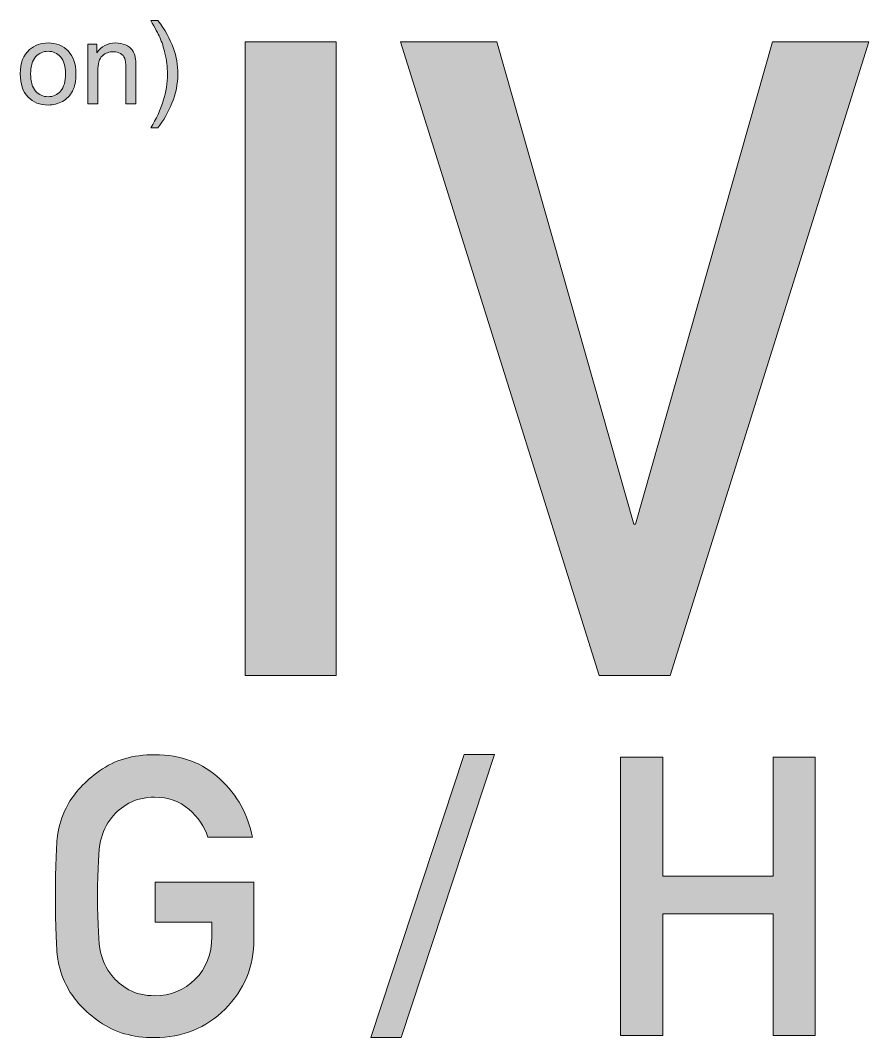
# Model space of a CAD drawing. Header units: inches. Extents: x 247 to 2765, y -1897 to -1110.
# Drawn here: x 716.86 to 734.88, y -1847.38 to -1825.77 of the extents above; entities that cross this region are included whole.
import ezdxf

# ---------------------------------------------------------------- set-up
doc = ezdxf.new("R2010")
doc.units = ezdxf.units.IN
doc.header["$MEASUREMENT"] = 0
doc.layers.add('Layer 1', color=7, linetype='Continuous')

# ---------------------------------------------------------------- blocks, each defined once
blk = doc.blocks.new('block 44')
at = {"layer": 'Layer 1', "true_color": 0x010202}
h = blk.add_hatch(color=98, dxfattribs=at)
h.dxf.hatch_style = 2
h.paths.add_polyline_path([(721.634, -1839.687), (721.634, -1826.23), (723.572, -1826.23), (723.572, -1839.687)])
h = blk.add_hatch(color=98, dxfattribs=at)
h.dxf.hatch_style = 2
h.paths.add_polyline_path([(729.158, -1839.687), (724.94, -1826.23), (726.983, -1826.23), (729.894, -1836.473), (729.93, -1836.473), (732.841, -1826.23), (734.884, -1826.23), (730.667, -1839.687)])
at = {"layer": 'Layer 1', "lineweight": 0}
for points in [[(721.634, -1839.687), (721.634, -1826.23), (723.572, -1826.23), (723.572, -1839.687), (721.634, -1839.687)], [(729.158, -1839.687), (724.94, -1826.23), (726.983, -1826.23), (729.894, -1836.473), (729.93, -1836.473), (732.841, -1826.23), (734.884, -1826.23), (730.667, -1839.687), (729.158, -1839.687)]]:
    blk.add_lwpolyline(points, dxfattribs=at)
blk = doc.blocks.new('block 45')
at = {"layer": 'Layer 1', "true_color": 0x010202}
h = blk.add_hatch(color=98, dxfattribs=at)
h.dxf.hatch_style = 2
edge = h.paths.add_edge_path()
edge.add_spline(control_points=[(719.722, -1844.921), (719.722, -1844.921), (719.722, -1844.074), (719.722, -1844.074), (719.722, -1844.074), (721.822, -1844.074), (721.822, -1844.074), (721.822, -1844.074), (721.822, -1845.279), (721.822, -1845.279), (721.822, -1845.866), (721.618, -1846.361), (721.211, -1846.767), (720.803, -1847.173), (720.304, -1847.375), (719.715, -1847.375), (719.25, -1847.375), (718.86, -1847.265), (718.545, -1847.042), (718.23, -1846.818), (718.005, -1846.578), (717.866, -1846.317), (717.77, -1846.145), (717.701, -1845.956), (717.664, -1845.75), (717.626, -1845.545), (717.607, -1845.087), (717.607, -1844.376), (717.607, -1843.665), (717.626, -1843.207), (717.664, -1843.001), (717.701, -1842.796), (717.77, -1842.607), (717.866, -1842.434), (718.005, -1842.177), (718.23, -1841.935), (718.545, -1841.708), (718.861, -1841.48), (719.25, -1841.367), (719.715, -1841.367), (720.275, -1841.367), (720.737, -1841.539), (721.104, -1841.884), (721.471, -1842.229), (721.699, -1842.641), (721.791, -1843.119), (721.791, -1843.119), (720.846, -1843.119), (720.846, -1843.119), (720.773, -1842.891), (720.637, -1842.693), (720.439, -1842.523), (720.24, -1842.354), (719.999, -1842.268), (719.714, -1842.268), (719.503, -1842.268), (719.322, -1842.311), (719.167, -1842.398), (719.012, -1842.484), (718.891, -1842.583), (718.802, -1842.698), (718.686, -1842.849), (718.606, -1843.015), (718.565, -1843.196), (718.523, -1843.378), (718.501, -1843.771), (718.501, -1844.377), (718.501, -1844.986), (718.523, -1845.381), (718.565, -1845.56), (718.606, -1845.742), (718.686, -1845.906), (718.802, -1846.052), (718.891, -1846.17), (719.014, -1846.272), (719.167, -1846.358), (719.321, -1846.443), (719.503, -1846.485), (719.714, -1846.485), (720.055, -1846.485), (720.341, -1846.369), (720.576, -1846.136), (720.809, -1845.904), (720.926, -1845.601), (720.926, -1845.228), (720.926, -1845.228), (720.926, -1844.923), (720.926, -1844.923), (720.926, -1844.923), (719.722, -1844.923), (719.722, -1844.923), (719.722, -1844.923), (719.722, -1844.921), (719.722, -1844.921), (719.722, -1844.921), (719.722, -1844.921), (719.722, -1844.921)], knot_values=[0, 0, 0, 0, 1, 1, 1, 2, 2, 2, 3, 3, 3, 4, 4, 4, 5, 5, 5, 6, 6, 6, 7, 7, 7, 8, 8, 8, 9, 9, 9, 10, 10, 10, 11, 11, 11, 12, 12, 12, 13, 13, 13, 14, 14, 14, 15, 15, 15, 16, 16, 16, 17, 17, 17, 18, 18, 18, 19, 19, 19, 20, 20, 20, 21, 21, 21, 22, 22, 22, 23, 23, 23, 24, 24, 24, 25, 25, 25, 26, 26, 26, 27, 27, 27, 28, 28, 28, 29, 29, 29, 30, 30, 30, 31, 31, 31, 32, 32, 32, 32], degree=3, periodic=1)
h = blk.add_hatch(color=98, dxfattribs=at)
h.dxf.hatch_style = 2
h.paths.add_polyline_path([(724.305, -1847.374), (726.288, -1841.364), (726.937, -1841.364), (724.954, -1847.374)])
h = blk.add_hatch(color=98, dxfattribs=at)
h.dxf.hatch_style = 2
h.paths.add_polyline_path([(732.853, -1847.326), (732.853, -1844.747), (730.509, -1844.747), (730.509, -1847.326), (729.612, -1847.326), (729.612, -1841.418), (730.509, -1841.418), (730.509, -1843.948), (732.853, -1843.948), (732.853, -1841.418), (733.749, -1841.418), (733.749, -1847.326)])
at = {"layer": 'Layer 1', "lineweight": 0}
for points in [[(724.305, -1847.374), (726.288, -1841.364), (726.937, -1841.364), (724.954, -1847.374), (724.305, -1847.374)], [(732.853, -1847.326), (732.853, -1844.747), (730.509, -1844.747), (730.509, -1847.326), (729.612, -1847.326), (729.612, -1841.418), (730.509, -1841.418), (730.509, -1843.948), (732.853, -1843.948), (732.853, -1841.418), (733.749, -1841.418), (733.749, -1847.326), (732.853, -1847.326)]]:
    blk.add_lwpolyline(points, dxfattribs=at)
blk.add_open_spline([(719.722, -1844.921), (719.722, -1844.921), (719.722, -1844.074), (719.722, -1844.074), (719.722, -1844.074), (721.822, -1844.074), (721.822, -1844.074), (721.822, -1844.074), (721.822, -1845.279), (721.822, -1845.279), (721.822, -1845.866), (721.618, -1846.361), (721.211, -1846.767), (720.803, -1847.173), (720.304, -1847.375), (719.715, -1847.375), (719.25, -1847.375), (718.86, -1847.265), (718.545, -1847.042), (718.23, -1846.818), (718.005, -1846.578), (717.866, -1846.317), (717.77, -1846.145), (717.701, -1845.956), (717.664, -1845.75), (717.626, -1845.545), (717.607, -1845.087), (717.607, -1844.376), (717.607, -1843.665), (717.626, -1843.207), (717.664, -1843.001), (717.701, -1842.796), (717.77, -1842.607), (717.866, -1842.434), (718.005, -1842.177), (718.23, -1841.935), (718.545, -1841.708), (718.861, -1841.48), (719.25, -1841.367), (719.715, -1841.367), (720.275, -1841.367), (720.737, -1841.539), (721.104, -1841.884), (721.471, -1842.229), (721.699, -1842.641), (721.791, -1843.119), (721.791, -1843.119), (720.846, -1843.119), (720.846, -1843.119), (720.773, -1842.891), (720.637, -1842.693), (720.439, -1842.523), (720.24, -1842.354), (719.999, -1842.268), (719.714, -1842.268), (719.503, -1842.268), (719.322, -1842.311), (719.167, -1842.398), (719.012, -1842.484), (718.891, -1842.583), (718.802, -1842.698), (718.686, -1842.849), (718.606, -1843.015), (718.565, -1843.196), (718.523, -1843.378), (718.501, -1843.771), (718.501, -1844.377), (718.501, -1844.986), (718.523, -1845.381), (718.565, -1845.56), (718.606, -1845.742), (718.686, -1845.906), (718.802, -1846.052), (718.891, -1846.17), (719.014, -1846.272), (719.167, -1846.358), (719.321, -1846.443), (719.503, -1846.485), (719.714, -1846.485), (720.055, -1846.485), (720.341, -1846.369), (720.576, -1846.136), (720.809, -1845.904), (720.926, -1845.601), (720.926, -1845.228), (720.926, -1845.228), (720.926, -1844.923), (720.926, -1844.923), (720.926, -1844.923), (719.722, -1844.923), (719.722, -1844.923), (719.722, -1844.923), (719.722, -1844.921), (719.722, -1844.921), (719.722, -1844.921), (719.722, -1844.921), (719.722, -1844.921)], degree=3, knots=[0, 0, 0, 0, 1, 1, 1, 2, 2, 2, 3, 3, 3, 4, 4, 4, 5, 5, 5, 6, 6, 6, 7, 7, 7, 8, 8, 8, 9, 9, 9, 10, 10, 10, 11, 11, 11, 12, 12, 12, 13, 13, 13, 14, 14, 14, 15, 15, 15, 16, 16, 16, 17, 17, 17, 18, 18, 18, 19, 19, 19, 20, 20, 20, 21, 21, 21, 22, 22, 22, 23, 23, 23, 24, 24, 24, 25, 25, 25, 26, 26, 26, 27, 27, 27, 28, 28, 28, 29, 29, 29, 30, 30, 30, 31, 31, 31, 32, 32, 32, 32], dxfattribs=at)
blk = doc.blocks.new('block 50')
at = {"layer": 'Layer 1', "true_color": 0x010101}
h = blk.add_hatch(color=18, dxfattribs=at)
h.dxf.hatch_style = 2
edge = h.paths.add_edge_path()
edge.add_spline(control_points=[(719.783, -1828.052), (719.783, -1828.052), (719.63, -1828.052), (719.63, -1828.052), (719.867, -1827.673), (719.985, -1827.292), (719.985, -1826.912), (719.985, -1826.763), (719.968, -1826.616), (719.933, -1826.469), (719.906, -1826.351), (719.868, -1826.236), (719.821, -1826.127), (719.789, -1826.056), (719.725, -1825.937), (719.63, -1825.771), (719.63, -1825.771), (719.783, -1825.771), (719.783, -1825.771), (719.932, -1825.97), (720.042, -1826.169), (720.113, -1826.368), (720.175, -1826.541), (720.205, -1826.722), (720.205, -1826.91), (720.205, -1827.123), (720.165, -1827.33), (720.082, -1827.529), (719.999, -1827.73), (719.9, -1827.904), (719.783, -1828.052)], knot_values=[0, 0, 0, 0, 1, 1, 1, 2, 2, 2, 3, 3, 3, 4, 4, 4, 5, 5, 5, 6, 6, 6, 7, 7, 7, 8, 8, 8, 9, 9, 9, 10, 10, 10, 10], degree=3, periodic=1)
h = blk.add_hatch(color=18, dxfattribs=at)
h.dxf.hatch_style = 2
edge = h.paths.add_edge_path()
edge.add_spline(control_points=[(716.86, -1826.91), (716.86, -1826.677), (716.926, -1826.504), (717.055, -1826.392), (717.164, -1826.298), (717.296, -1826.252), (717.451, -1826.252), (717.624, -1826.252), (717.767, -1826.308), (717.876, -1826.422), (717.986, -1826.536), (718.042, -1826.693), (718.042, -1826.892), (718.042, -1827.055), (718.017, -1827.183), (717.969, -1827.276), (717.919, -1827.369), (717.849, -1827.441), (717.755, -1827.492), (717.662, -1827.543), (717.561, -1827.569), (717.451, -1827.569), (717.275, -1827.569), (717.133, -1827.513), (717.024, -1827.4), (716.914, -1827.287), (716.86, -1827.124), (716.86, -1826.91)], knot_values=[0, 0, 0, 0, 1, 1, 1, 2, 2, 2, 3, 3, 3, 4, 4, 4, 5, 5, 5, 6, 6, 6, 7, 7, 7, 8, 8, 8, 9, 9, 9, 9], degree=3, periodic=1)
edge = h.paths.add_edge_path()
edge.add_spline(control_points=[(717.079, -1826.91), (717.079, -1827.072), (717.115, -1827.193), (717.185, -1827.273), (717.256, -1827.353), (717.344, -1827.393), (717.451, -1827.393), (717.558, -1827.393), (717.646, -1827.353), (717.716, -1827.273), (717.786, -1827.191), (717.822, -1827.069), (717.822, -1826.903), (717.822, -1826.747), (717.785, -1826.629), (717.715, -1826.549), (717.645, -1826.468), (717.556, -1826.428), (717.451, -1826.428), (717.344, -1826.428), (717.256, -1826.468), (717.185, -1826.547), (717.114, -1826.629), (717.079, -1826.749), (717.079, -1826.91)], knot_values=[0, 0, 0, 0, 1, 1, 1, 2, 2, 2, 3, 3, 3, 4, 4, 4, 5, 5, 5, 6, 6, 6, 7, 7, 7, 8, 8, 8, 8], degree=3, periodic=1)
h = blk.add_hatch(color=18, dxfattribs=at)
h.dxf.hatch_style = 2
edge = h.paths.add_edge_path()
edge.add_spline(control_points=[(718.291, -1827.541), (718.291, -1827.541), (718.291, -1826.28), (718.291, -1826.28), (718.291, -1826.28), (718.482, -1826.28), (718.482, -1826.28), (718.482, -1826.28), (718.482, -1826.459), (718.482, -1826.459), (718.576, -1826.321), (718.71, -1826.252), (718.885, -1826.252), (718.961, -1826.252), (719.03, -1826.265), (719.094, -1826.292), (719.158, -1826.32), (719.205, -1826.356), (719.237, -1826.4), (719.269, -1826.445), (719.29, -1826.497), (719.303, -1826.558), (719.311, -1826.598), (719.315, -1826.666), (719.315, -1826.766), (719.315, -1826.766), (719.315, -1827.541), (719.315, -1827.541), (719.315, -1827.541), (719.102, -1827.541), (719.102, -1827.541), (719.102, -1827.541), (719.102, -1826.774), (719.102, -1826.774), (719.102, -1826.687), (719.094, -1826.621), (719.077, -1826.578), (719.061, -1826.536), (719.031, -1826.5), (718.988, -1826.475), (718.946, -1826.449), (718.897, -1826.437), (718.839, -1826.437), (718.748, -1826.437), (718.67, -1826.466), (718.604, -1826.523), (718.538, -1826.581), (718.504, -1826.691), (718.504, -1826.852), (718.504, -1826.852), (718.504, -1827.541), (718.504, -1827.541), (718.504, -1827.541), (718.291, -1827.541), (718.291, -1827.541), (718.291, -1827.541), (718.291, -1827.541), (718.291, -1827.541)], knot_values=[0, 0, 0, 0, 1, 1, 1, 2, 2, 2, 3, 3, 3, 4, 4, 4, 5, 5, 5, 6, 6, 6, 7, 7, 7, 8, 8, 8, 9, 9, 9, 10, 10, 10, 11, 11, 11, 12, 12, 12, 13, 13, 13, 14, 14, 14, 15, 15, 15, 16, 16, 16, 17, 17, 17, 18, 18, 18, 19, 19, 19, 19], degree=3, periodic=1)
at = {"layer": 'Layer 1', "lineweight": 0}
for points, knots in [([(719.783, -1828.052), (719.783, -1828.052), (719.63, -1828.052), (719.63, -1828.052), (719.867, -1827.673), (719.985, -1827.292), (719.985, -1826.912), (719.985, -1826.763), (719.968, -1826.616), (719.933, -1826.469), (719.906, -1826.351), (719.868, -1826.236), (719.821, -1826.127), (719.789, -1826.056), (719.725, -1825.937), (719.63, -1825.771), (719.63, -1825.771), (719.783, -1825.771), (719.783, -1825.771), (719.932, -1825.97), (720.042, -1826.169), (720.113, -1826.368), (720.175, -1826.541), (720.205, -1826.722), (720.205, -1826.91), (720.205, -1827.123), (720.165, -1827.33), (720.082, -1827.529), (719.999, -1827.73), (719.9, -1827.904), (719.783, -1828.052)], [0, 0, 0, 0, 1, 1, 1, 2, 2, 2, 3, 3, 3, 4, 4, 4, 5, 5, 5, 6, 6, 6, 7, 7, 7, 8, 8, 8, 9, 9, 9, 10, 10, 10, 10]), ([(716.86, -1826.91), (716.86, -1826.677), (716.926, -1826.504), (717.055, -1826.392), (717.164, -1826.298), (717.296, -1826.252), (717.451, -1826.252), (717.624, -1826.252), (717.767, -1826.308), (717.876, -1826.422), (717.986, -1826.536), (718.042, -1826.693), (718.042, -1826.892), (718.042, -1827.055), (718.017, -1827.183), (717.969, -1827.276), (717.919, -1827.369), (717.849, -1827.441), (717.755, -1827.492), (717.662, -1827.543), (717.561, -1827.569), (717.451, -1827.569), (717.275, -1827.569), (717.133, -1827.513), (717.024, -1827.4), (716.914, -1827.287), (716.86, -1827.124), (716.86, -1826.91)], [0, 0, 0, 0, 1, 1, 1, 2, 2, 2, 3, 3, 3, 4, 4, 4, 5, 5, 5, 6, 6, 6, 7, 7, 7, 8, 8, 8, 9, 9, 9, 9]), ([(718.291, -1827.541), (718.291, -1827.541), (718.291, -1826.28), (718.291, -1826.28), (718.291, -1826.28), (718.482, -1826.28), (718.482, -1826.28), (718.482, -1826.28), (718.482, -1826.459), (718.482, -1826.459), (718.576, -1826.321), (718.71, -1826.252), (718.885, -1826.252), (718.961, -1826.252), (719.03, -1826.265), (719.094, -1826.292), (719.158, -1826.32), (719.205, -1826.356), (719.237, -1826.4), (719.269, -1826.445), (719.29, -1826.497), (719.303, -1826.558), (719.311, -1826.598), (719.315, -1826.666), (719.315, -1826.766), (719.315, -1826.766), (719.315, -1827.541), (719.315, -1827.541), (719.315, -1827.541), (719.102, -1827.541), (719.102, -1827.541), (719.102, -1827.541), (719.102, -1826.774), (719.102, -1826.774), (719.102, -1826.687), (719.094, -1826.621), (719.077, -1826.578), (719.061, -1826.536), (719.031, -1826.5), (718.988, -1826.475), (718.946, -1826.449), (718.897, -1826.437), (718.839, -1826.437), (718.748, -1826.437), (718.67, -1826.466), (718.604, -1826.523), (718.538, -1826.581), (718.504, -1826.691), (718.504, -1826.852), (718.504, -1826.852), (718.504, -1827.541), (718.504, -1827.541), (718.504, -1827.541), (718.291, -1827.541), (718.291, -1827.541), (718.291, -1827.541), (718.291, -1827.541), (718.291, -1827.541)], [0, 0, 0, 0, 1, 1, 1, 2, 2, 2, 3, 3, 3, 4, 4, 4, 5, 5, 5, 6, 6, 6, 7, 7, 7, 8, 8, 8, 9, 9, 9, 10, 10, 10, 11, 11, 11, 12, 12, 12, 13, 13, 13, 14, 14, 14, 15, 15, 15, 16, 16, 16, 17, 17, 17, 18, 18, 18, 19, 19, 19, 19]), ([(717.079, -1826.91), (717.079, -1827.072), (717.115, -1827.193), (717.185, -1827.273), (717.256, -1827.353), (717.344, -1827.393), (717.451, -1827.393), (717.558, -1827.393), (717.646, -1827.353), (717.716, -1827.273), (717.786, -1827.191), (717.822, -1827.069), (717.822, -1826.903), (717.822, -1826.747), (717.785, -1826.629), (717.715, -1826.549), (717.645, -1826.468), (717.556, -1826.428), (717.451, -1826.428), (717.344, -1826.428), (717.256, -1826.468), (717.185, -1826.547), (717.114, -1826.629), (717.079, -1826.749), (717.079, -1826.91)], [0, 0, 0, 0, 1, 1, 1, 2, 2, 2, 3, 3, 3, 4, 4, 4, 5, 5, 5, 6, 6, 6, 7, 7, 7, 8, 8, 8, 8])]:
    blk.add_open_spline(points, degree=3, knots=knots, dxfattribs=at)
blk = doc.blocks.new('block 42')
at = {"layer": 'Layer 1'}
for name in ['block 50', 'block 44', 'block 45']:
    blk.add_blockref(name, (0, 0), dxfattribs=at)

msp = doc.modelspace()

# ---------------------------------------------------------------- block references
at = {"layer": 'Layer 1'}
msp.add_blockref('block 42', (0, 0), dxfattribs=at)

doc.saveas('drawing.dxf')
